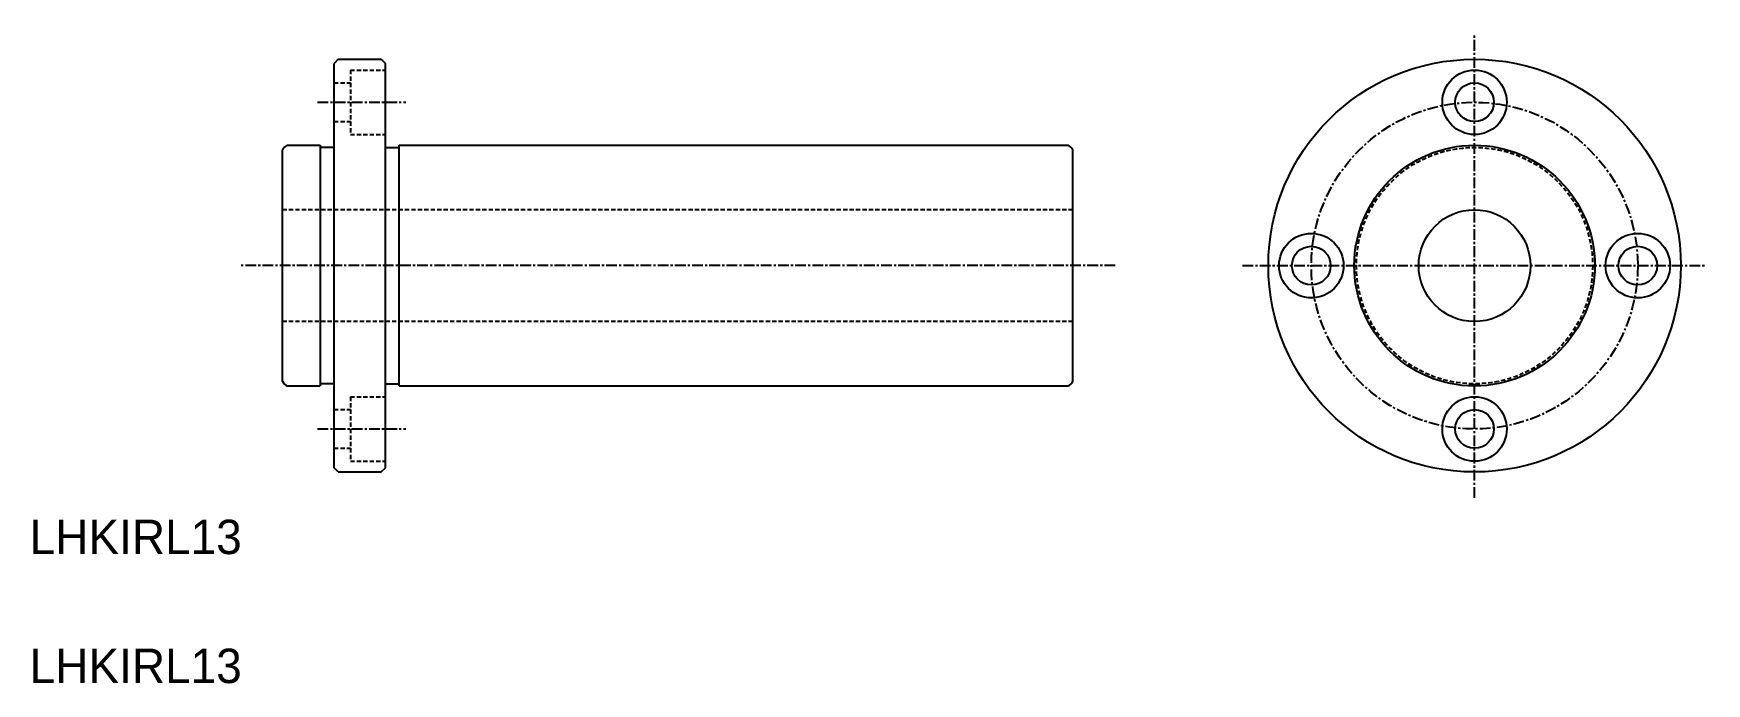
# Model space of a CAD drawing. Extents: x 213 to 408, y 148 to 223.
import ezdxf

# ---------------------------------------------------------------- set-up
doc = ezdxf.new("R2010")
doc.units = 0
doc.linetypes.add('CENTER', pattern=[2, 1.25, -0.25, 0.25, -0.25])
doc.linetypes.add('DASHED', pattern=[0.75, 0.5, -0.25])
doc.layers.get('0').update_dxf_attribs({"linetype": 'CONTINUOUS'})
doc.layers.add('CENTER', color=1, linetype='CENTER')

msp = doc.modelspace()

# ---------------------------------------------------------------- linework, layer by layer
at = {"color": 7, "linetype": 'CONTINUOUS'}
for p, q in [((248.46, 220.23), (247.96, 219.73)), ((248.46, 220.23), (253.46, 220.23)), ((253.46, 220.23), (253.96, 219.73)), ((247.96, 172.73), (247.96, 219.73)), ((253.96, 172.73), (253.96, 219.73)), ((241.96, 182.77), (241.96, 209.69)), ((242.5, 210.23), (246.36, 210.23)), ((246.36, 210.23), (246.36, 182.23)), ((247.96, 209.98), (246.36, 209.98)), ((253.96, 209.98), (255.56, 209.98)), ((255.56, 210.23), (333.41, 210.23)), ((255.56, 182.23), (255.56, 210.23)), ((333.96, 182.77), (333.96, 209.69)), ((242.5, 182.23), (246.36, 182.23)), ((247.96, 182.48), (246.36, 182.48)), ((253.96, 182.48), (255.56, 182.48)), ((255.56, 182.23), (333.41, 182.23)), ((248.46, 172.23), (247.96, 172.73)), ((248.46, 172.23), (253.46, 172.23)), ((253.46, 172.23), (253.96, 172.73))]:
    msp.add_line(p, q, dxfattribs=at)
at = {"color": 3, "linetype": 'DASHED'}
for p, q in [((249.86, 218.98), (249.86, 211.48)), ((249.86, 218.98), (253.96, 218.98)), ((247.96, 217.48), (249.86, 217.48)), ((247.96, 212.98), (249.86, 212.98)), ((249.86, 211.48), (253.96, 211.48)), ((333.96, 202.73), (241.96, 202.73)), ((333.96, 189.73), (241.96, 189.73)), ((247.96, 179.48), (249.86, 179.48)), ((249.86, 180.98), (249.86, 173.48)), ((249.86, 180.98), (253.96, 180.98)), ((247.96, 174.98), (249.86, 174.98)), ((249.86, 173.48), (253.96, 173.48))]:
    msp.add_line(p, q, dxfattribs=at)
at = {"color": 7, "linetype": 'CONTINUOUS'}
for centre, radius in [((380.71, 196.23), 24), ((380.71, 215.23), 3.75), ((380.71, 215.23), 2.25), ((380.71, 196.23), 14), ((380.71, 196.23), 6.5), ((361.71, 196.23), 3.75), ((399.71, 196.23), 3.75), ((361.71, 196.23), 2.25), ((399.71, 196.23), 2.25), ((380.71, 177.23), 3.75), ((380.71, 177.23), 2.25)]:
    msp.add_circle(centre, radius, dxfattribs=at)
at = {"color": 3, "linetype": 'DASHED'}
msp.add_circle((380.71, 196.23), 13.75, dxfattribs=at)
at = {"color": 7, "linetype": 'CONTINUOUS'}
for centre, start, end in [((243.11, 209.08), 117.7958, 152.2042), ((332.81, 209.08), 27.7958, 62.2042), ((243.11, 183.38), 207.7958, 242.2042), ((332.81, 183.38), 297.7958, 332.2042)]:
    msp.add_arc(centre, 1.3, start, end, dxfattribs=at)
at = {"layer": 'CENTER', "color": 1, "linetype": 'CENTER'}
for p, q in [((380.71, 169.23), (380.71, 223.23)), ((246.04, 215.23), (256.3, 215.23)), ((338.89, 196.23), (237.06, 196.23)), ((353.71, 196.23), (407.71, 196.23)), ((246.04, 177.23), (256.3, 177.23))]:
    msp.add_line(p, q, dxfattribs=at)
msp.add_circle((380.71, 196.23), 19, dxfattribs=at)

# ---------------------------------------------------------------- texts
at = {"color": 7, "linetype": 'CONTINUOUS'}
for p in [(212.54, 162.68), (212.54, 147.68)]:
    msp.add_text('LHKIRL13', height=4, dxfattribs=at).set_placement(p)

doc.saveas('drawing.dxf')
